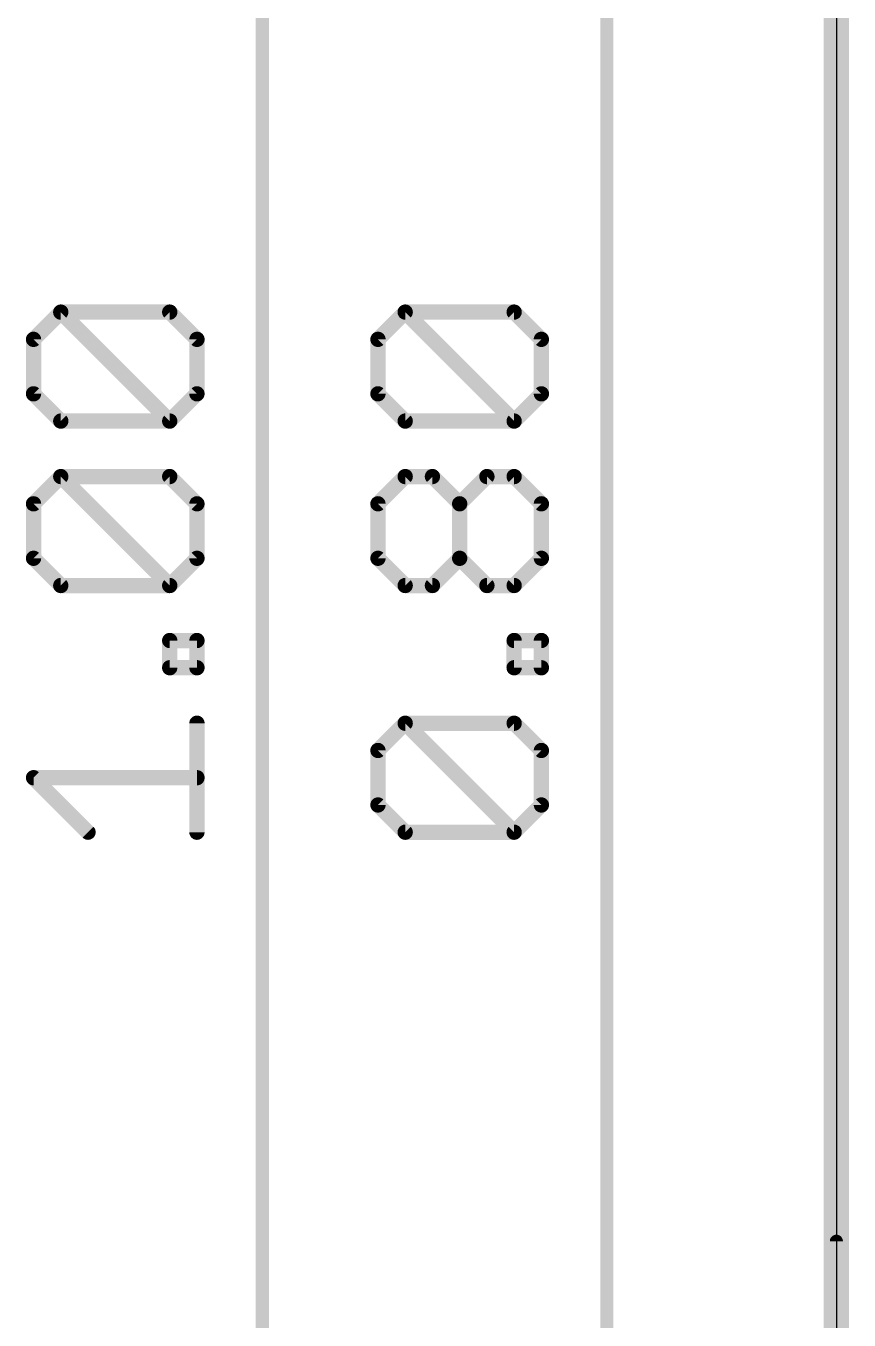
# Model space of a CAD drawing. Extents: x -8.1 to 51, y -8.2 to 25.5.
# Drawn here: x -8.07 to 0.13, y 5.44 to 18.32 of the extents above; entities that cross this region are included whole.
import ezdxf

# ---------------------------------------------------------------- set-up
doc = ezdxf.new("R2010")
doc.units = 0
for name, color, linetype in [('1', 12, 'CONTINUOUS'), ('16', 5, 'CONTINUOUS'), ('20', 53, 'CONTINUOUS'), ('47', 253, 'CONTINUOUS')]:
    doc.layers.add(name, color=color, linetype=linetype)

msp = doc.modelspace()

# ---------------------------------------------------------------- linework, layer by layer
at = {"layer": '1', "const_width": 0.254}
msp.add_lwpolyline([(0, 25.4), (0, 0)], dxfattribs=at)
at = {"layer": '16', "const_width": 0.254}
msp.add_lwpolyline([(0, 25.4), (0, 0)], dxfattribs=at)
at = {"layer": '20'}
msp.add_line((0, 22.86), (0, 2.54), dxfattribs=at)
at = {"layer": '47'}
for points, const_width in [([(-5.715, 0.065), (-5.715, 25.335)], 0.13), ([(-2.286, 2.605), (-2.286, 22.795)], 0.13), ([(-7.9927, 15.2012), (-7.7215, 15.4724)], 0.1524), ([(-7.7215, 15.4724), (-6.6369, 15.4724)], 0.1524), ([(-6.6369, 14.3877), (-7.7215, 15.4724)], 0.1524), ([(-6.6369, 15.4724), (-6.3657, 15.2012)], 0.1524), ([(-4.5637, 15.2012), (-4.2925, 15.4724)], 0.1524), ([(-4.2925, 15.4724), (-3.2079, 15.4724)], 0.1524), ([(-3.2079, 14.3877), (-4.2925, 15.4724)], 0.1524), ([(-3.2079, 15.4724), (-2.9367, 15.2012)], 0.1524), ([(-7.9927, 14.6589), (-7.9927, 15.2012)], 0.1524), ([(-6.3657, 15.2012), (-6.3657, 14.6589)], 0.1524), ([(-4.5637, 14.6589), (-4.5637, 15.2012)], 0.1524), ([(-2.9367, 15.2012), (-2.9367, 14.6589)], 0.1524), ([(-7.7215, 14.3877), (-7.9927, 14.6589)], 0.1524), ([(-6.3657, 14.6589), (-6.6369, 14.3877)], 0.1524), ([(-4.2925, 14.3877), (-4.5637, 14.6589)], 0.1524), ([(-2.9367, 14.6589), (-3.2079, 14.3877)], 0.1524), ([(-6.6369, 14.3877), (-7.7215, 14.3877)], 0.1524), ([(-3.2079, 14.3877), (-4.2925, 14.3877)], 0.1524), ([(-7.9927, 13.564), (-7.7215, 13.8352)], 0.1524), ([(-7.7215, 13.8352), (-6.6369, 13.8352)], 0.1524), ([(-6.6369, 12.7505), (-7.7215, 13.8352)], 0.1524), ([(-6.6369, 13.8352), (-6.3657, 13.564)], 0.1524), ([(-4.5637, 13.564), (-4.2925, 13.8352)], 0.1524), ([(-4.2925, 13.8352), (-4.0214, 13.8352)], 0.1524), ([(-4.0214, 13.8352), (-3.7502, 13.564)], 0.1524), ([(-3.7502, 13.564), (-3.479, 13.8352)], 0.1524), ([(-3.479, 13.8352), (-3.2079, 13.8352)], 0.1524), ([(-3.2079, 13.8352), (-2.9367, 13.564)], 0.1524), ([(-7.9927, 13.0217), (-7.9927, 13.564)], 0.1524), ([(-6.3657, 13.564), (-6.3657, 13.0217)], 0.1524), ([(-4.5637, 13.0217), (-4.5637, 13.564)], 0.1524), ([(-3.7502, 13.0217), (-3.7502, 13.564)], 0.1524), ([(-2.9367, 13.564), (-2.9367, 13.0217)], 0.1524), ([(-7.7215, 12.7505), (-7.9927, 13.0217)], 0.1524), ([(-6.3657, 13.0217), (-6.6369, 12.7505)], 0.1524), ([(-4.2925, 12.7505), (-4.5637, 13.0217)], 0.1524), ([(-3.7502, 13.0217), (-4.0214, 12.7505)], 0.1524), ([(-3.479, 12.7505), (-3.7502, 13.0217)], 0.1524), ([(-2.9367, 13.0217), (-3.2079, 12.7505)], 0.1524), ([(-6.6369, 12.7505), (-7.7215, 12.7505)], 0.1524), ([(-4.0214, 12.7505), (-4.2925, 12.7505)], 0.1524), ([(-3.2079, 12.7505), (-3.479, 12.7505)], 0.1524), ([(-6.6369, 11.932), (-6.6369, 12.2031)], 0.1524), ([(-6.6369, 12.2031), (-6.3657, 12.2031)], 0.1524), ([(-6.3657, 12.2031), (-6.3657, 11.932)], 0.1524), ([(-3.2079, 11.932), (-3.2079, 12.2031)], 0.1524), ([(-3.2079, 12.2031), (-2.9367, 12.2031)], 0.1524), ([(-2.9367, 12.2031), (-2.9367, 11.932)], 0.1524), ([(-6.3657, 11.932), (-6.6369, 11.932)], 0.1524), ([(-2.9367, 11.932), (-3.2079, 11.932)], 0.1524), ([(-6.3657, 10.2948), (-6.3657, 11.3795)], 0.1524), ([(-4.5637, 11.1083), (-4.2925, 11.3795)], 0.1524), ([(-4.2925, 11.3795), (-3.2079, 11.3795)], 0.1524), ([(-3.2079, 10.2948), (-4.2925, 11.3795)], 0.1524), ([(-3.2079, 11.3795), (-2.9367, 11.1083)], 0.1524), ([(-4.5637, 10.566), (-4.5637, 11.1083)], 0.1524), ([(-2.9367, 11.1083), (-2.9367, 10.566)], 0.1524), ([(-7.4504, 10.2948), (-7.9927, 10.8371)], 0.1524), ([(-7.9927, 10.8371), (-6.3657, 10.8371)], 0.1524), ([(-4.2925, 10.2948), (-4.5637, 10.566)], 0.1524), ([(-2.9367, 10.566), (-3.2079, 10.2948)], 0.1524), ([(-3.2079, 10.2948), (-4.2925, 10.2948)], 0.1524), ([(0, 6.223), (0, -8.173)], 0.13)]:
    msp.add_lwpolyline(points, dxfattribs=dict(at, const_width=const_width))
for points, const_width in [([(-7.6946, 15.4993, 1), (-7.7485, 15.4454)], 0.0762), ([(-7.7215, 15.5105, 1), (-7.7215, 15.4343)], 0.0762), ([(-7.6946, 15.4454, 1), (-7.7485, 15.4993)], 0.0762), ([(-6.6099, 15.4993, 1), (-6.6638, 15.4454)], 0.0762), ([(-6.6369, 15.4343, 1), (-6.6369, 15.5105)], 0.0762), ([(-4.2656, 15.4993, 1), (-4.3195, 15.4454)], 0.0762), ([(-4.2925, 15.5105, 1), (-4.2925, 15.4343)], 0.0762), ([(-4.2656, 15.4454, 1), (-4.3195, 15.4993)], 0.0762), ([(-3.1809, 15.4993, 1), (-3.2348, 15.4454)], 0.0762), ([(-3.2079, 15.4343, 1), (-3.2079, 15.5105)], 0.0762), ([(-7.9546, 15.2012, 1), (-8.0308, 15.2012)], 0.0762), ([(-8.0196, 15.2281, 1), (-7.9657, 15.1743)], 0.0762), ([(-6.3276, 15.2012, 1), (-6.4038, 15.2012)], 0.0762), ([(-6.3926, 15.1743, 1), (-6.3388, 15.2281)], 0.0762), ([(-4.5256, 15.2012, 1), (-4.6018, 15.2012)], 0.0762), ([(-4.5906, 15.2281, 1), (-4.5367, 15.1743)], 0.0762), ([(-2.8986, 15.2012, 1), (-2.9748, 15.2012)], 0.0762), ([(-2.9636, 15.1743, 1), (-2.9098, 15.2281)], 0.0762), ([(-7.9657, 14.6858, 1), (-8.0196, 14.6319)], 0.0762), ([(-8.0308, 14.6589, 1), (-7.9546, 14.6589)], 0.0762), ([(-6.4038, 14.6589, 1), (-6.3276, 14.6589)], 0.0762), ([(-6.3388, 14.6319, 1), (-6.3926, 14.6858)], 0.0762), ([(-4.5367, 14.6858, 1), (-4.5906, 14.6319)], 0.0762), ([(-4.6018, 14.6589, 1), (-4.5256, 14.6589)], 0.0762), ([(-2.9748, 14.6589, 1), (-2.8986, 14.6589)], 0.0762), ([(-2.9098, 14.6319, 1), (-2.9636, 14.6858)], 0.0762), ([(-7.7215, 14.4258, 1), (-7.7215, 14.3496)], 0.0762), ([(-7.7485, 14.3608, 1), (-7.6946, 14.4146)], 0.0762), ([(-6.6638, 14.4146, 1), (-6.6099, 14.3608)], 0.0762), ([(-6.6638, 14.3608, 1), (-6.6099, 14.4146)], 0.0762), ([(-6.6369, 14.3496, 1), (-6.6369, 14.4258)], 0.0762), ([(-4.2925, 14.4258, 1), (-4.2925, 14.3496)], 0.0762), ([(-4.3195, 14.3608, 1), (-4.2656, 14.4146)], 0.0762), ([(-3.2348, 14.4146, 1), (-3.1809, 14.3608)], 0.0762), ([(-3.2348, 14.3608, 1), (-3.1809, 14.4146)], 0.0762), ([(-3.2079, 14.3496, 1), (-3.2079, 14.4258)], 0.0762), ([(-7.7215, 13.8733, 1), (-7.7215, 13.7971)], 0.0762), ([(-7.6946, 13.8621, 1), (-7.7485, 13.8083)], 0.0762), ([(-7.6946, 13.8083, 1), (-7.7485, 13.8621)], 0.0762), ([(-6.6099, 13.8621, 1), (-6.6638, 13.8083)], 0.0762), ([(-6.6369, 13.7971, 1), (-6.6369, 13.8733)], 0.0762), ([(-4.2925, 13.8733, 1), (-4.2925, 13.7971)], 0.0762), ([(-4.2656, 13.8083, 1), (-4.3195, 13.8621)], 0.0762), ([(-3.9944, 13.8621, 1), (-4.0483, 13.8083)], 0.0762), ([(-4.0214, 13.7971, 1), (-4.0214, 13.8733)], 0.0762), ([(-3.479, 13.8733, 1), (-3.479, 13.7971)], 0.0762), ([(-3.4521, 13.8083, 1), (-3.506, 13.8621)], 0.0762), ([(-3.1809, 13.8621, 1), (-3.2348, 13.8083)], 0.0762), ([(-3.2079, 13.7971, 1), (-3.2079, 13.8733)], 0.0762), ([(-7.9546, 13.564, 1), (-8.0308, 13.564)], 0.0762), ([(-8.0196, 13.591, 1), (-7.9657, 13.5371)], 0.0762), ([(-6.3276, 13.564, 1), (-6.4038, 13.564)], 0.0762), ([(-6.3926, 13.5371, 1), (-6.3388, 13.591)], 0.0762), ([(-4.5256, 13.564, 1), (-4.6018, 13.564)], 0.0762), ([(-4.5906, 13.591, 1), (-4.5367, 13.5371)], 0.0762), ([(-3.7121, 13.564, 1), (-3.7883, 13.564)], 0.0762), ([(-3.7771, 13.591, 1), (-3.7233, 13.5371)], 0.0762), ([(-3.7771, 13.5371, 1), (-3.7233, 13.591)], 0.0762), ([(-2.8986, 13.564, 1), (-2.9748, 13.564)], 0.0762), ([(-2.9636, 13.5371, 1), (-2.9098, 13.591)], 0.0762), ([(-8.0308, 13.0217, 1), (-7.9546, 13.0217)], 0.0762), ([(-7.9657, 13.0486, 1), (-8.0196, 12.9948)], 0.0762), ([(-6.4038, 13.0217, 1), (-6.3276, 13.0217)], 0.0762), ([(-6.3388, 12.9948, 1), (-6.3926, 13.0486)], 0.0762), ([(-4.6018, 13.0217, 1), (-4.5256, 13.0217)], 0.0762), ([(-4.5367, 13.0486, 1), (-4.5906, 12.9948)], 0.0762), ([(-3.7883, 13.0217, 1), (-3.7121, 13.0217)], 0.0762), ([(-3.7233, 13.0486, 1), (-3.7771, 12.9948)], 0.0762), ([(-3.7233, 12.9948, 1), (-3.7771, 13.0486)], 0.0762), ([(-2.9748, 13.0217, 1), (-2.8986, 13.0217)], 0.0762), ([(-2.9098, 12.9948, 1), (-2.9636, 13.0486)], 0.0762), ([(-7.7215, 12.7886, 1), (-7.7215, 12.7124)], 0.0762), ([(-7.7485, 12.7236, 1), (-7.6946, 12.7775)], 0.0762), ([(-6.6638, 12.7775, 1), (-6.6099, 12.7236)], 0.0762), ([(-6.6638, 12.7236, 1), (-6.6099, 12.7775)], 0.0762), ([(-6.6369, 12.7124, 1), (-6.6369, 12.7886)], 0.0762), ([(-4.2925, 12.7886, 1), (-4.2925, 12.7124)], 0.0762), ([(-4.3195, 12.7236, 1), (-4.2656, 12.7775)], 0.0762), ([(-4.0483, 12.7775, 1), (-3.9944, 12.7236)], 0.0762), ([(-4.0214, 12.7124, 1), (-4.0214, 12.7886)], 0.0762), ([(-3.479, 12.7886, 1), (-3.479, 12.7124)], 0.0762), ([(-3.506, 12.7236, 1), (-3.4521, 12.7775)], 0.0762), ([(-3.2348, 12.7775, 1), (-3.1809, 12.7236)], 0.0762), ([(-3.2079, 12.7124, 1), (-3.2079, 12.7886)], 0.0762), ([(-6.5988, 12.2031, 1), (-6.675, 12.2031)], 0.0762), ([(-6.6369, 12.2412, 1), (-6.6369, 12.165)], 0.0762), ([(-6.3276, 12.2031, 1), (-6.4038, 12.2031)], 0.0762), ([(-6.3657, 12.165, 1), (-6.3657, 12.2412)], 0.0762), ([(-3.1698, 12.2031, 1), (-3.246, 12.2031)], 0.0762), ([(-3.2079, 12.2412, 1), (-3.2079, 12.165)], 0.0762), ([(-2.8986, 12.2031, 1), (-2.9748, 12.2031)], 0.0762), ([(-2.9367, 12.165, 1), (-2.9367, 12.2412)], 0.0762), ([(-6.6369, 11.9701, 1), (-6.6369, 11.8939)], 0.0762), ([(-6.3657, 11.8939, 1), (-6.3657, 11.9701)], 0.0762), ([(-3.2079, 11.9701, 1), (-3.2079, 11.8939)], 0.0762), ([(-2.9367, 11.8939, 1), (-2.9367, 11.9701)], 0.0762), ([(-6.675, 11.932, 1), (-6.5988, 11.932)], 0.0762), ([(-6.4038, 11.932, 1), (-6.3276, 11.932)], 0.0762), ([(-3.246, 11.932, 1), (-3.1698, 11.932)], 0.0762), ([(-2.9748, 11.932, 1), (-2.8986, 11.932)], 0.0762), ([(-6.3276, 11.3795, 1), (-6.4038, 11.3795)], 0.0762), ([(-4.2656, 11.4064, 1), (-4.3195, 11.3525)], 0.0762), ([(-4.2925, 11.4176, 1), (-4.2925, 11.3414)], 0.0762), ([(-4.2656, 11.3525, 1), (-4.3195, 11.4064)], 0.0762), ([(-3.1809, 11.4064, 1), (-3.2348, 11.3525)], 0.0762), ([(-3.2079, 11.3414, 1), (-3.2079, 11.4176)], 0.0762), ([(-4.5256, 11.1083, 1), (-4.6018, 11.1083)], 0.0762), ([(-4.5906, 11.1352, 1), (-4.5367, 11.0814)], 0.0762), ([(-2.8986, 11.1083, 1), (-2.9748, 11.1083)], 0.0762), ([(-2.9636, 11.0814, 1), (-2.9098, 11.1352)], 0.0762), ([(-7.9657, 10.8641, 1), (-8.0196, 10.8102)], 0.0762), ([(-7.9927, 10.8752, 1), (-7.9927, 10.799)], 0.0762), ([(-6.3657, 10.799, 1), (-6.3657, 10.8752)], 0.0762), ([(-4.5367, 10.5929, 1), (-4.5906, 10.539)], 0.0762), ([(-4.6018, 10.566, 1), (-4.5256, 10.566)], 0.0762), ([(-2.9748, 10.566, 1), (-2.8986, 10.566)], 0.0762), ([(-2.9098, 10.539, 1), (-2.9636, 10.5929)], 0.0762), ([(-7.4773, 10.2679, 1), (-7.4234, 10.3218)], 0.0762), ([(-6.4038, 10.2948, 1), (-6.3276, 10.2948)], 0.0762), ([(-4.2925, 10.3329, 1), (-4.2925, 10.2567)], 0.0762), ([(-4.3195, 10.2679, 1), (-4.2656, 10.3218)], 0.0762), ([(-3.2348, 10.3218, 1), (-3.1809, 10.2679)], 0.0762), ([(-3.2348, 10.2679, 1), (-3.1809, 10.3218)], 0.0762), ([(-3.2079, 10.2567, 1), (-3.2079, 10.3329)], 0.0762), ([(0.0325, 6.223, 1), (-0.0325, 6.223)], 0.065)]:
    msp.add_lwpolyline(points, format="xyb", dxfattribs=dict(at, const_width=const_width))

doc.saveas('drawing.dxf')
